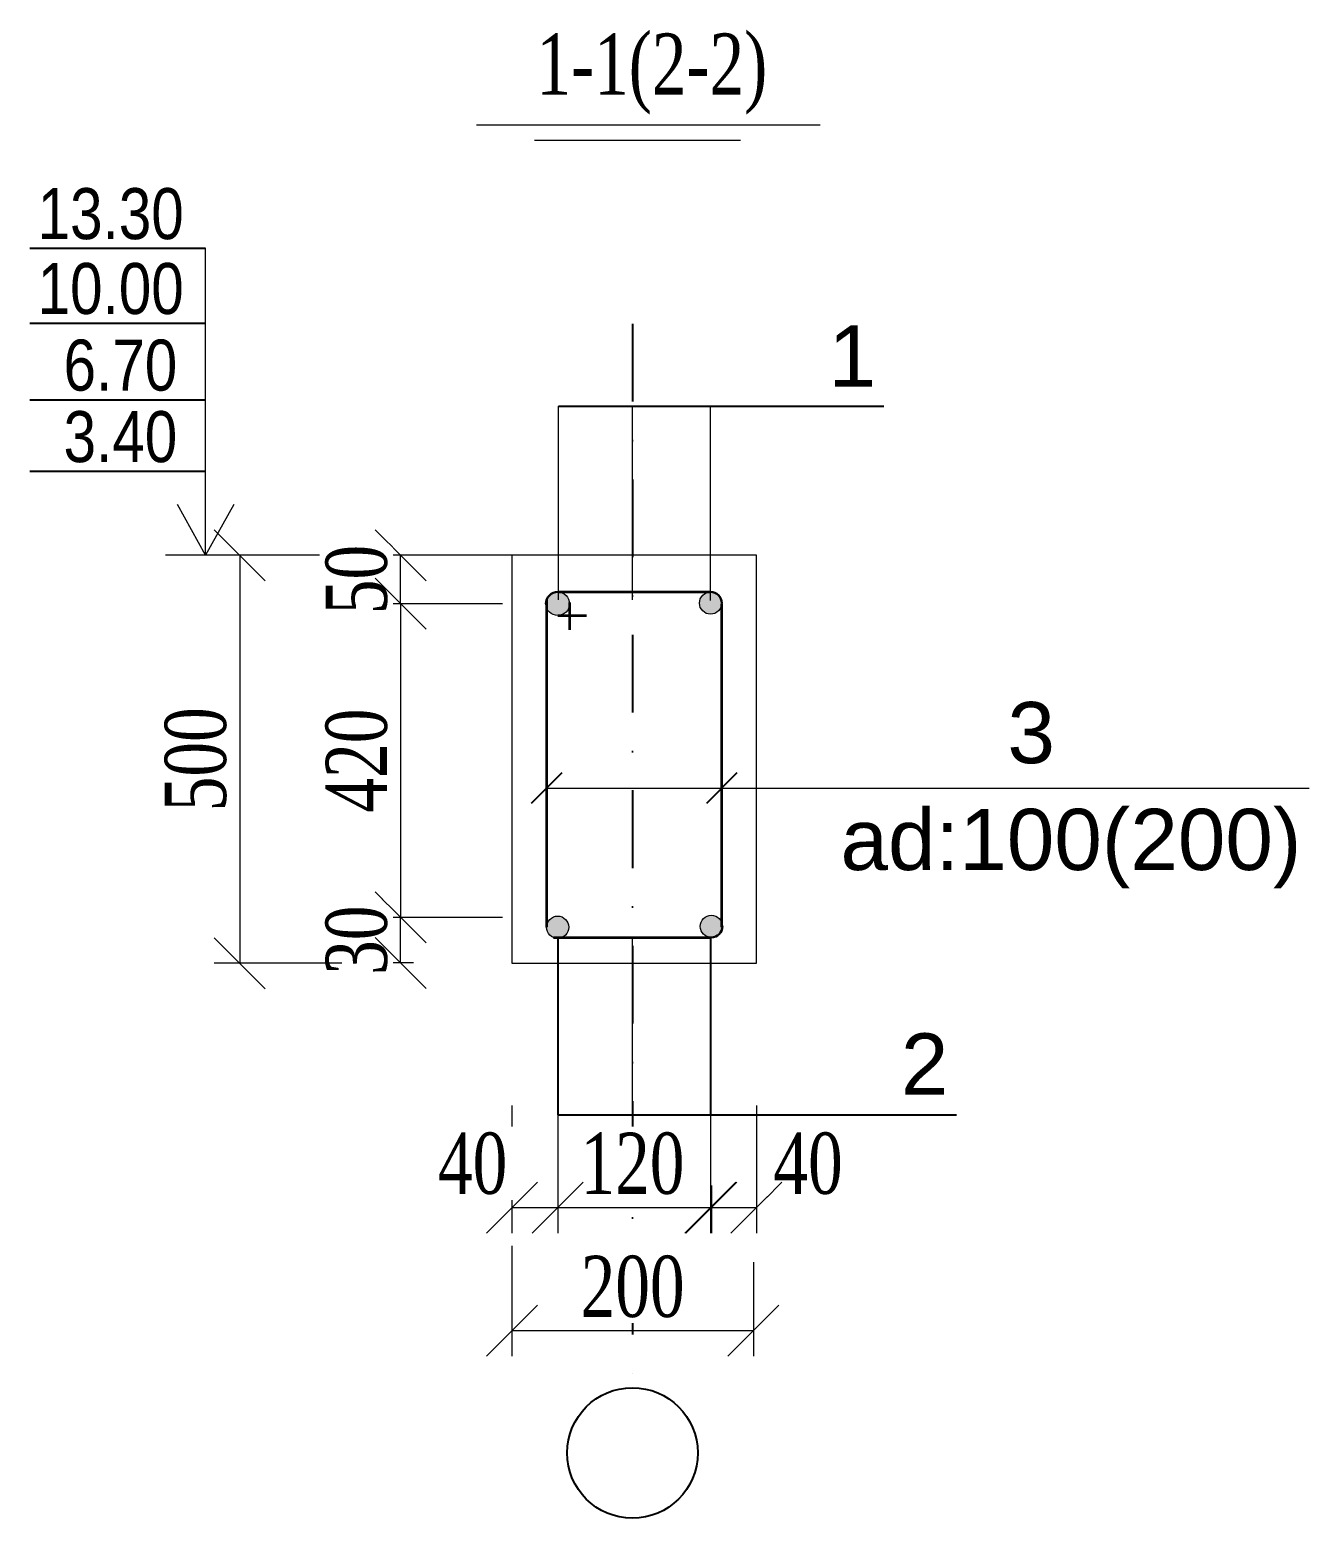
# Model space of a CAD drawing. Header units: millimetres. Extents: x -149347 to 251215, y -2929184 to -2541447.
# Drawn here: x 71692 to 77966, y -2911829 to -2904532 of the extents above; entities that cross this region are included whole.
import ezdxf

# ---------------------------------------------------------------- set-up
doc = ezdxf.new("R2010")
doc.units = ezdxf.units.MM
doc.linetypes.add('DASHDOTX2', pattern=[50.8, 25.4, -12.7, 0, -12.7])
doc.layers.add('APS_MADEIRA', color=35, linetype='Continuous', lineweight=15)
doc.styles.add('400', font='times.ttf', dxfattribs={"width": 0.75, "height": 300})
doc.styles.add('Arial', font='arial.ttf')
doc.styles.add('style1', font='A3TI(LA).TTF', dxfattribs={"height": 400})
doc.styles.add('style6', font='ARIALN.TTF', dxfattribs={"height": 300})
doc.styles.add('Times New  Roman', font='times.ttf')
doc.dimstyles.new('DIM_100', dxfattribs={"dimscale": 100, "dimtxt": 250, "dimasz": 2.5, "dimexe": 1.25, "dimexo": 0.625, "dimtad": 1, "dimdec": 0, "dimtxsty": 'style1', "dimblk": 'OBLIQUE', "dimcen": 2.5, "dimdle": 1.25, "dimclrd": 251, "dimclre": 251, "dimaunit": 1, "dimadec": 3, "dimazin": 0, "dimtfac": 1, "dimtdec": 0, "dimtmove": 1, "dimatfit": 3, "dimfxl": 1.25, "dimlwd": 5, "dimlwe": 5, "dimarcsym": 0})
doc.dimstyles.new('tebriz', dxfattribs={"dimtxt": 280, "dimasz": 150, "dimexe": 150, "dimexo": 0.625, "dimgap": 65, "dimtad": 1, "dimdec": 0, "dimdsep": 32, "dimtxsty": 'Times New  Roman', "dimblk": 'OBLIQUE', "dimcen": 0, "dimdle": 150, "dimclrd": 7, "dimclre": 256, "dimclrt": 256, "dimadec": 0, "dimazin": 0, "dimtfac": 1, "dimtdec": 0, "dimtmove": 0, "dimatfit": 3, "dimldrblk": 'OBLIQUE', "dimfxl": 1, "dimtolj": 1, "dimlwd": 15, "dimlwe": 9, "dimarcsym": 0})

# ---------------------------------------------------------------- blocks, each defined once
blk = doc.blocks.new('_Oblique')
at = {"color": 0, "linetype": 'ByBlock', "lineweight": -2}
blk.add_line((-0.5, -0.5), (0.5, 0.5), dxfattribs=at)
blk = doc.blocks.new('*D575')
at = {"color": 251, "lineweight": 5, "ltscale": 50, "transparency": 16777216}
for p, q in [((73573.2, -2907346), (73385.7, -2907346)), ((74010.7, -2908883.5), (73385.7, -2908883.5))]:
    blk.add_line(p, q, dxfattribs=at)
at = {"color": 251, "linetype": 'ByBlock', "lineweight": 5, "ltscale": 50, "transparency": 16777216}
blk.add_line((73510.7, -2907344.7), (73510.7, -2908884.7), dxfattribs=at)
at = {"layer": 'Defpoints', "color": 0, "lineweight": 15, "ltscale": 50, "transparency": 16777216}
for p in [(73635.7, -2907346), (73510.7, -2908883.5), (74721.1, -2908883.5)]:
    blk.add_point(p, dxfattribs=at)
at = {"color": 251, "lineweight": 5, "ltscale": 50, "transparency": 16777216, "xscale": 250, "yscale": 250, "zscale": 250}
for p, rotation in [((73510.7, -2907346), 90), ((73510.7, -2908883.5), 270)]:
    blk.add_blockref('_Oblique', p, dxfattribs=dict(at, rotation=rotation))
at = {"color": 0, "lineweight": 15, "ltscale": 50, "transparency": 16777216, "insert": (73295.6, -2908114.7), "char_height": 300, "attachment_point": 5, "rotation": 90, "style": '400', "bg_fill": 3, "box_fill_scale": 1.1, "bg_fill_color": 9, "bg_fill_true_color": 13158600, "bg_fill_transparency": 0}
blk.add_mtext('4{\\fTimes New Roman|b0|i0|c238|p18;2}0', dxfattribs=at)
blk = doc.blocks.new('*D576')
at = {"color": 251, "lineweight": 5, "ltscale": 50, "transparency": 16777216}
for p, q in [((73994.1, -2907108.1), (73385.7, -2907108.1)), ((74010.7, -2907346), (73385.7, -2907346))]:
    blk.add_line(p, q, dxfattribs=at)
at = {"color": 251, "linetype": 'ByBlock', "lineweight": 5, "ltscale": 50, "transparency": 16777216}
blk.add_line((73510.7, -2907347.2), (73510.7, -2907106.9), dxfattribs=at)
at = {"layer": 'Defpoints', "color": 0, "lineweight": 15, "ltscale": 50, "transparency": 16777216}
for p in [(73510.7, -2907108.1), (74056.6, -2907108.1), (74285.6, -2907346)]:
    blk.add_point(p, dxfattribs=at)
at = {"color": 0, "lineweight": 15, "ltscale": 50, "transparency": 16777216, "insert": (73295.6, -2907227), "char_height": 300, "attachment_point": 5, "rotation": 90, "style": '400', "bg_fill": 3, "box_fill_scale": 1.1, "bg_fill_color": 9, "bg_fill_true_color": 13158600, "bg_fill_transparency": 0}
blk.add_mtext('{\\fTimes New Roman|b0|i0|c238|p18;5}0', dxfattribs=at)
at = {"color": 251, "lineweight": 5, "ltscale": 50, "transparency": 16777216, "xscale": 250, "yscale": 250, "zscale": 250}
for p, rotation in [((73510.7, -2907108.1), 90), ((73510.7, -2907346), 270)]:
    blk.add_blockref('_Oblique', p, dxfattribs=dict(at, rotation=rotation))
blk = doc.blocks.new('*D577')
at = {"color": 251, "lineweight": 5, "ltscale": 50, "transparency": 16777216}
for p, q in [((74010.7, -2908883.5), (73385.7, -2908883.5)), ((73573.2, -2909106.9), (73385.7, -2909106.9))]:
    blk.add_line(p, q, dxfattribs=at)
at = {"color": 251, "linetype": 'ByBlock', "lineweight": 5, "ltscale": 50, "transparency": 16777216}
blk.add_line((73510.7, -2909108.1), (73510.7, -2908882.2), dxfattribs=at)
at = {"layer": 'Defpoints', "color": 0, "lineweight": 15, "ltscale": 50, "transparency": 16777216}
for p in [(73510.7, -2908883.5), (74506.6, -2908883.5), (73635.7, -2909106.9)]:
    blk.add_point(p, dxfattribs=at)
at = {"color": 0, "lineweight": 15, "ltscale": 50, "transparency": 16777216, "insert": (73295.6, -2908995.2), "char_height": 300, "attachment_point": 5, "rotation": 90, "style": '400', "bg_fill": 3, "box_fill_scale": 1.1, "bg_fill_color": 9, "bg_fill_true_color": 13158600, "bg_fill_transparency": 0}
blk.add_mtext('{\\fTimes New Roman|b0|i0|c238|p18;3}0', dxfattribs=at)
at = {"color": 251, "lineweight": 5, "ltscale": 50, "transparency": 16777216, "xscale": 250, "yscale": 250, "zscale": 250}
for p, rotation in [((73510.7, -2908883.5), 90), ((73510.7, -2909106.9), 270)]:
    blk.add_blockref('_Oblique', p, dxfattribs=dict(at, rotation=rotation))
blk = doc.blocks.new('*D578')
at = {"color": 251, "lineweight": 5, "ltscale": 50, "transparency": 16777216}
for p, q in [((72721.8, -2907108.1), (72596.8, -2907108.1)), ((73221.8, -2909108.1), (72596.8, -2909108.1))]:
    blk.add_line(p, q, dxfattribs=at)
at = {"color": 251, "linetype": 'ByBlock', "lineweight": 5, "ltscale": 50, "transparency": 16777216}
blk.add_line((72721.8, -2907106.9), (72721.8, -2909109.4), dxfattribs=at)
at = {"layer": 'Defpoints', "color": 0, "lineweight": 15, "ltscale": 50, "transparency": 16777216}
for p in [(72775.6, -2907108.1), (72721.8, -2909108.1), (73384.8, -2909108.1)]:
    blk.add_point(p, dxfattribs=at)
at = {"color": 251, "lineweight": 5, "ltscale": 50, "transparency": 16777216, "xscale": 250, "yscale": 250, "zscale": 250}
for p, rotation in [((72721.8, -2907108.1), 90), ((72721.8, -2909108.1), 270)]:
    blk.add_blockref('_Oblique', p, dxfattribs=dict(at, rotation=rotation))
at = {"color": 0, "lineweight": 15, "ltscale": 50, "transparency": 16777216, "insert": (72506.7, -2908108.1), "char_height": 300, "attachment_point": 5, "rotation": 90, "style": '400', "bg_fill": 3, "box_fill_scale": 1.1, "bg_fill_color": 9, "bg_fill_true_color": 13158600, "bg_fill_transparency": 0}
blk.add_mtext('500', dxfattribs=at)
blk = doc.blocks.new('*D579')
at = {"color": 251, "lineweight": 5, "ltscale": 50, "transparency": 16777216}
for p, q in [((74056.6, -2909806), (74056.6, -2910431)), ((74281.1, -2909806), (74281.1, -2910431))]:
    blk.add_line(p, q, dxfattribs=at)
at = {"color": 251, "linetype": 'ByBlock', "lineweight": 5, "ltscale": 50, "transparency": 16777216}
blk.add_line((74055.4, -2910306), (74282.4, -2910306), dxfattribs=at)
at = {"layer": 'Defpoints', "color": 0, "lineweight": 15, "ltscale": 50, "transparency": 16777216}
for p in [(74281.1, -2908757.1), (74056.6, -2908933.7), (74281.1, -2910306)]:
    blk.add_point(p, dxfattribs=at)
at = {"color": 251, "lineweight": 5, "ltscale": 50, "transparency": 16777216, "xscale": 250, "yscale": 250, "zscale": 250}
blk.add_blockref('_Oblique', (74281.1, -2910306), dxfattribs=at)
at = {"color": 0, "lineweight": 15, "ltscale": 50, "transparency": 16777216, "insert": (73864, -2910090.9), "char_height": 300, "attachment_point": 5, "style": '400', "bg_fill": 3, "box_fill_scale": 1.1, "bg_fill_color": 9, "bg_fill_true_color": 13158600, "bg_fill_transparency": 0}
blk.add_mtext('{\\fTimes New Roman|b0|i0|c238|p18;4}0', dxfattribs=at)
at = {"color": 251, "lineweight": 5, "ltscale": 50, "transparency": 16777216, "xscale": 250, "yscale": 250, "zscale": 250, "rotation": 180}
blk.add_blockref('_Oblique', (74056.6, -2910306), dxfattribs=at)
blk = doc.blocks.new('*D580')
at = {"color": 251, "lineweight": 5, "ltscale": 50, "transparency": 16777216}
for p, q in [((75029.5, -2909806), (75029.5, -2910431)), ((74281.1, -2910218.4), (74281.1, -2910431))]:
    blk.add_line(p, q, dxfattribs=at)
at = {"color": 251, "linetype": 'ByBlock', "lineweight": 5, "ltscale": 50, "transparency": 16777216}
blk.add_line((74279.9, -2910306), (75030.8, -2910306), dxfattribs=at)
at = {"layer": 'Defpoints', "color": 0, "lineweight": 15, "ltscale": 50, "transparency": 16777216}
for p in [(75029.5, -2908986), (74281.1, -2910155.9), (75029.5, -2910306)]:
    blk.add_point(p, dxfattribs=at)
at = {"color": 0, "lineweight": 15, "ltscale": 50, "transparency": 16777216, "insert": (74647.6, -2910090.9), "char_height": 300, "attachment_point": 5, "style": '400', "bg_fill": 3, "box_fill_scale": 1.1, "bg_fill_color": 9, "bg_fill_true_color": 13158600, "bg_fill_transparency": 0}
blk.add_mtext('{\\fTimes New Roman|b0|i0|c238|p18;12}0', dxfattribs=at)
at = {"color": 251, "lineweight": 5, "ltscale": 50, "transparency": 16777216, "xscale": 250, "yscale": 250, "zscale": 250, "rotation": 180}
blk.add_blockref('_Oblique', (74281.1, -2910306), dxfattribs=at)
at = {"color": 251, "lineweight": 5, "ltscale": 50, "transparency": 16777216, "xscale": 250, "yscale": 250, "zscale": 250}
blk.add_blockref('_Oblique', (75029.5, -2910306), dxfattribs=at)
blk = doc.blocks.new('*D581')
at = {"color": 251, "lineweight": 5, "ltscale": 50, "transparency": 16777216}
for p, q in [((75255, -2909806), (75255, -2910431)), ((75034.7, -2910197.3), (75034.7, -2910431))]:
    blk.add_line(p, q, dxfattribs=at)
at = {"color": 251, "linetype": 'ByBlock', "lineweight": 5, "ltscale": 50, "transparency": 16777216}
blk.add_line((75033.4, -2910306), (75256.3, -2910306), dxfattribs=at)
at = {"layer": 'Defpoints', "color": 0, "lineweight": 15, "ltscale": 50, "transparency": 16777216}
for p in [(75255, -2908933.7), (75034.7, -2910134.8), (75255, -2910306)]:
    blk.add_point(p, dxfattribs=at)
at = {"color": 251, "lineweight": 5, "ltscale": 50, "transparency": 16777216, "xscale": 250, "yscale": 250, "zscale": 250, "rotation": 180}
blk.add_blockref('_Oblique', (75034.7, -2910306), dxfattribs=at)
at = {"color": 0, "lineweight": 15, "ltscale": 50, "transparency": 16777216, "insert": (75508.7, -2910090.9), "char_height": 300, "attachment_point": 5, "style": '400', "bg_fill": 3, "box_fill_scale": 1.1, "bg_fill_color": 9, "bg_fill_true_color": 13158600, "bg_fill_transparency": 0}
blk.add_mtext('{\\fTimes New Roman|b0|i0|c238|p18;4}0', dxfattribs=at)
at = {"color": 251, "lineweight": 5, "ltscale": 50, "transparency": 16777216, "xscale": 250, "yscale": 250, "zscale": 250}
blk.add_blockref('_Oblique', (75255, -2910306), dxfattribs=at)
blk = doc.blocks.new('*D582')
at = {"color": 251, "lineweight": 5, "ltscale": 50, "transparency": 16777216}
for p, q in [((74056.6, -2910493.5), (74056.6, -2911034.5)), ((75240.3, -2910574.1), (75240.3, -2911034.5))]:
    blk.add_line(p, q, dxfattribs=at)
at = {"color": 251, "linetype": 'ByBlock', "lineweight": 5, "ltscale": 50, "transparency": 16777216}
blk.add_line((75241.5, -2910909.5), (74055.4, -2910909.5), dxfattribs=at)
at = {"layer": 'Defpoints', "color": 0, "lineweight": 15, "ltscale": 50, "transparency": 16777216}
for p in [(74056.6, -2910431), (75240.3, -2910511.6), (74056.6, -2910909.5)]:
    blk.add_point(p, dxfattribs=at)
at = {"color": 251, "lineweight": 5, "ltscale": 50, "transparency": 16777216, "xscale": 250, "yscale": 250, "zscale": 250, "rotation": 180}
blk.add_blockref('_Oblique', (74056.6, -2910909.5), dxfattribs=at)
at = {"color": 251, "lineweight": 5, "ltscale": 50, "transparency": 16777216, "xscale": 250, "yscale": 250, "zscale": 250}
blk.add_blockref('_Oblique', (75240.3, -2910909.5), dxfattribs=at)
at = {"color": 0, "lineweight": 15, "ltscale": 50, "transparency": 16777216, "insert": (74648.5, -2910694.4), "char_height": 300, "attachment_point": 5, "style": '400', "bg_fill": 3, "box_fill_scale": 1.1, "bg_fill_color": 9, "bg_fill_true_color": 13158600, "bg_fill_transparency": 0}
blk.add_mtext('{\\fTimes New Roman|b0|i0|c238|p18;20}0', dxfattribs=at)

msp = doc.modelspace()

# ---------------------------------------------------------------- hatches: boundary and pattern name
at = {"lineweight": 15, "ltscale": 15}
h = msp.add_hatch(color=7, dxfattribs=at)
h.dxf.hatch_style = 1
edge = h.paths.add_edge_path()
edge.add_arc((74281.12017, -2907345.96269), 57.78531, 0, 360)
h = msp.add_hatch(color=7, dxfattribs=at)
h.dxf.hatch_style = 1
edge = h.paths.add_edge_path()
edge.add_arc((75030.53461, -2907342.64849), 54.4711, 0, 360)
h = msp.add_hatch(color=7, dxfattribs=at)
h.dxf.hatch_style = 1
edge = h.paths.add_edge_path()
edge.add_arc((74281.12017, -2908931.54571), 54.4711, 0, 360)
h = msp.add_hatch(color=7, dxfattribs=at)
h.dxf.hatch_style = 1
edge = h.paths.add_edge_path()
edge.add_arc((75034.67549, -2908927.46831), 54.4711, 0, 360)

# ---------------------------------------------------------------- linework, layer by layer
at = {"lineweight": 9}
for p, q in [((73882.25011, -2904998.60935), (75568.74933, -2904998.60935)), ((74166.7123, -2905073.64674), (75177.70242, -2905073.64674))]:
    msp.add_line(p, q, dxfattribs=at)
at = {"color": 7}
for p, q in [((71692.33983, -2905603.00057), (72554.18275, -2905603.00057)), ((71692.33983, -2905970.02593), (72554.18275, -2905970.02593)), ((71692.33983, -2906345.54935), (72554.18275, -2906345.54935)), ((71692.33983, -2906696.20225), (72554.18275, -2906696.20225))]:
    msp.add_line(p, q, dxfattribs=at)
at = {"color": 252, "linetype": 'DASHDOTX2', "ltscale": 15, "true_color": 0xa97986}
msp.add_line((74647.55906, -2905974.04273), (74647.55906, -2911188.82321), dxfattribs=at)
at = {"color": 0, "ltscale": 15}
msp.add_line((74285.56749, -2906377.09643), (75879.37698, -2906377.09643), dxfattribs=at)
at = {"color": 7, "lineweight": 15, "ltscale": 15}
for p, q in [((74056.64906, -2907108.13709), (74056.64906, -2909108.13709)), ((75255.00572, -2907108.13709), (74056.64906, -2907108.13709)), ((75255.00572, -2909108.13709), (75255.00572, -2907108.13709)), ((74056.64906, -2909108.13709), (75255.00572, -2909108.13709))]:
    msp.add_line(p, q, dxfattribs=at)
at = {"color": 7, "lineweight": 35, "ltscale": 15}
for p, q in [((74226.64906, -2907326.67434), (74226.64906, -2908419.90829)), ((74338.6333, -2907340.36084), (74338.6333, -2907474.24313)), ((75085.00572, -2908419.90829), (75085.00572, -2907345.96269)), ((74281.12005, -2907403.74799), (74422.84096, -2907403.74799)), ((74226.64906, -2908419.90829), (74226.64906, -2908931.54571)), ((75085.00572, -2908931.54571), (75085.00572, -2908419.90829)), ((74260.44228, -2908981.93942), (74622.30844, -2908981.93942)), ((74622.30844, -2908981.93942), (75034.67549, -2908981.93942))]:
    msp.add_line(p, q, dxfattribs=at)
at = {"color": 7, "lineweight": 15, "ltscale": 15}
for centre, radius in [((74281.12017, -2907345.96269), 57.78531), ((75030.53461, -2907342.64849), 54.4711), ((74281.12017, -2908931.54571), 54.4711), ((75034.67549, -2908927.46831), 54.4711)]:
    msp.add_circle(centre, radius, dxfattribs=at)
msp.add_circle((74647.55906, -2911508.82321), 320)
at = {"layer": 'APS_MADEIRA', "color": 7, "lineweight": 9, "ltscale": 25}
for p, q in [((74285.56749, -2907326.51934), (74285.56749, -2906377.09643)), ((75030.53461, -2907329.66213), (75030.53461, -2906377.09643))]:
    msp.add_line(p, q, dxfattribs=at)
at = {"layer": 'APS_MADEIRA', "color": 7, "lineweight": 15, "ltscale": 25}
for p, q in [((74056.64906, -2907108.13709), (72357.58688, -2907108.13709)), ((75030.53461, -2907288.17738), (75030.53461, -2907288.17737))]:
    msp.add_line(p, q, dxfattribs=at)
at = {"layer": 'APS_MADEIRA', "color": 7, "lineweight": 30, "ltscale": 25}
for centre, radius, start, end in [((74281.12017, -2907345.96269), 57.78531, 90, 180), ((75030.53461, -2907342.64849), 54.4711, 0, 90), ((75034.67549, -2908927.46831), 54.4711, 270, 0)]:
    msp.add_arc(centre, radius, start, end, dxfattribs=at)

# ---------------------------------------------------------------- texts
at = {"insert": (72732.01055, -2904549.96438), "char_height": 300, "width": 7294.1167988, "attachment_point": 1, "style": '400'}
msp.add_mtext('                 1-1(2-2){\\fTimes New Roman|b0|i0|c238|p18; }', dxfattribs=at)
at = {"lineweight": 9, "char_height": 250, "width": 23109.777632, "attachment_point": 1, "style": 'style6'}
for s, insert in [('{\\fArial Narrow|b0|i0|c238|p34;13.30}', (71730.7898, -2905308.39288)), ('{\\fArial Narrow|b0|i0|c238|p34;10.00}', (71730.7898, -2905675.41823)), ('{\\fArial Narrow|b0|i0|c238|p34;6.70}', (71858.12613, -2906050.94165)), ('3.{\\fArial Narrow|b0|i0|c238|p34;40}', (71858.12613, -2906401.59455))]:
    msp.add_mtext(s, dxfattribs=dict(at, insert=insert))
at = {"layer": 'APS_MADEIRA', "color": 7, "lineweight": 9, "ltscale": 25, "style": 'Arial'}
msp.add_text('ad:100(200)', height=300, dxfattribs=at).set_placement((75667.56177, -2908651.21563))
at = {"layer": 'APS_MADEIRA', "color": 7, "lineweight": 9, "ltscale": 25, "char_height": 300, "attachment_point": 1, "style": 'Arial'}
for s, insert in [('1', (75609.3426, -2905981.17636)), ('3', (76486.27011, -2907827.56728)), ('2', (75963.72381, -2909451.9737))]:
    msp.add_mtext_dynamic_manual_height_columns(s, width=488.0335854, gutter_width=12.5, heights=[0], dxfattribs=dict(at, insert=insert))

# ---------------------------------------------------------------- leaders
at = {"color": 2, "lineweight": 15, "ltscale": 15}
msp.add_leader([(75085.00572, -2908249.64169), (77966.0549, -2908249.64169)], dimstyle='tebriz', dxfattribs=at)

# ---------------------------------------------------------------- next in the draw order: dimensions: what is measured, and where the dimension line sits
at = {"color": 7, "lineweight": 15, "ltscale": 50}
dim = msp.add_linear_dim(base=(73510.6788, -2908883.47847), p1=(73635.6788, -2907345.96269), p2=(74721.07546, -2908883.47847), angle=90, text='4{\\fTimes New Roman|b0|i0|c238|p18;2}0', dimstyle='DIM_100', override={"dimscale": 1, "dimtxt": 300, "dimasz": 250, "dimexe": 125, "dimexo": 62.5, "dimgap": 62.5, "dimtxsty": '400', "dimcen": 250, "dimfxl": 500, "dimfxlon": 1, "dimtfill": 1, "dimtfillclr": 256, "dimarcsym": 1}, dxfattribs=at)
dim.commit()
dim.dimension.update_dxf_attribs({"geometry": '*D575', "text_midpoint": (73295.58327, -2908114.72058)})

# ---------------------------------------------------------------- next in the draw order: linework, layer by layer
at = {"color": 7, "lineweight": 35, "ltscale": 15}
msp.add_line((74622.30844, -2907288.17738), (75030.53461, -2907288.17738), dxfattribs=at)
at = {"layer": 'APS_MADEIRA', "color": 7, "lineweight": 9, "ltscale": 25}
msp.add_line((74647.55906, -2907326.51934), (74647.55906, -2906377.09643), dxfattribs=at)

# ---------------------------------------------------------------- next in the draw order: dimensions: what is measured, and where the dimension line sits
at = {"color": 7, "lineweight": 15, "ltscale": 50}
for base, p1, p2, text, picture, middle in [((73510.6788, -2907108.13709), (74285.56749, -2907345.96269), (74056.64906, -2907108.13709), '{\\fTimes New Roman|b0|i0|c238|p18;5}0', '*D576', (73510.6788, -2907227.04989)), ((73510.6788, -2908883.47847), (73635.6788, -2909106.88709), (74506.60436, -2908883.47847), '{\\fTimes New Roman|b0|i0|c238|p18;3}0', '*D577', (73510.6788, -2908995.18278))]:
    dim = msp.add_linear_dim(base=base, p1=p1, p2=p2, angle=90, text=text, dimstyle='DIM_100', override={"dimscale": 1, "dimtxt": 300, "dimasz": 250, "dimexe": 125, "dimexo": 62.5, "dimgap": 62.5, "dimtxsty": '400', "dimcen": 250, "dimfxl": 500, "dimfxlon": 1, "dimtfill": 1, "dimtfillclr": 256, "dimarcsym": 1}, dxfattribs=at)
    dim.commit()
    dim.dimension.update_dxf_attribs({"geometry": picture, "text_midpoint": middle, "dimtype": 160})

# ---------------------------------------------------------------- next in the draw order: leaders
at = {"color": 2, "lineweight": 15, "ltscale": 15}
msp.add_leader([(74226.64906, -2908249.64169), (77053.79, -2908249.64169)], dimstyle='tebriz', dxfattribs=at)

# ---------------------------------------------------------------- next in the draw order: linework, layer by layer
at = {"color": 7, "lineweight": 35, "ltscale": 15}
msp.add_line((74281.12017, -2907288.17738), (74622.30844, -2907288.17738), dxfattribs=at)

# ---------------------------------------------------------------- next in the draw order: dimensions: what is measured, and where the dimension line sits
at = {"color": 7, "lineweight": 15, "ltscale": 50}
dim = msp.add_linear_dim(base=(72721.78854, -2909108.13709), p1=(72775.59737, -2907108.13709), p2=(73384.81335, -2909108.13709), angle=90, text='500', dimstyle='DIM_100', override={"dimscale": 1, "dimtxt": 300, "dimasz": 250, "dimexe": 125, "dimexo": 62.5, "dimgap": 62.5, "dimtxsty": '400', "dimcen": 250, "dimfxl": 500, "dimfxlon": 1, "dimtfill": 1, "dimtfillclr": 256, "dimarcsym": 1}, dxfattribs=at)
dim.commit()
dim.dimension.update_dxf_attribs({"geometry": '*D578', "text_midpoint": (72506.69301, -2908108.13709)})
dim = msp.add_linear_dim(base=(74281.12017, -2910306.03555), p1=(74056.64906, -2908933.73114), p2=(74281.12017, -2908757.13976), text='{\\fTimes New Roman|b0|i0|c238|p18;4}0', dimstyle='DIM_100', override={"dimscale": 1, "dimtxt": 300, "dimasz": 250, "dimexe": 125, "dimexo": 62.5, "dimgap": 62.5, "dimtxsty": '400', "dimcen": 250, "dimfxl": 500, "dimfxlon": 1, "dimtfill": 1, "dimtfillclr": 256, "dimarcsym": 1}, dxfattribs=at)
dim.commit()
dim.dimension.update_dxf_attribs({"geometry": '*D579', "text_midpoint": (73863.98426, -2910306.03555), "dimtype": 160})

# ---------------------------------------------------------------- next in the draw order: linework, layer by layer
at = {"color": 7, "lineweight": 15}
for points in [[(72554.18275, -2907108.13709), (72554.18275, -2905603.00057)], [(72692.35566, -2906859.8997), (72554.18275, -2907108.13709), (72416.00984, -2906859.8997)]]:
    msp.add_lwpolyline(points, dxfattribs=at)

# ---------------------------------------------------------------- next in the draw order: dimensions: what is measured, and where the dimension line sits
at = {"color": 7, "lineweight": 15, "ltscale": 50}
dim = msp.add_linear_dim(base=(75029.52383, -2910306.03555), p1=(74281.12017, -2910155.86325), p2=(75029.52383, -2908986.01681), text='{\\fTimes New Roman|b0|i0|c238|p18;12}0', dimstyle='DIM_100', override={"dimscale": 1, "dimtxt": 300, "dimasz": 250, "dimexe": 125, "dimexo": 62.5, "dimgap": 62.5, "dimtxsty": '400', "dimcen": 250, "dimfxl": 500, "dimfxlon": 1, "dimtfill": 1, "dimtfillclr": 256, "dimarcsym": 1}, dxfattribs=at)
dim.commit()
dim.dimension.update_dxf_attribs({"geometry": '*D580', "text_midpoint": (74647.55906, -2910306.03555), "dimtype": 160})

# ---------------------------------------------------------------- next in the draw order: linework, layer by layer
at = {"color": 0, "ltscale": 15}
msp.add_line((74281.12017, -2908986.01681), (74281.12017, -2909850.47273), dxfattribs=at)
at = {"layer": 'APS_MADEIRA', "color": 7, "lineweight": 9, "ltscale": 25}
msp.add_line((74647.5588, -2909850.47273), (74647.5588, -2908981.93942), dxfattribs=at)

# ---------------------------------------------------------------- next in the draw order: dimensions: what is measured, and where the dimension line sits
at = {"color": 7, "lineweight": 15, "ltscale": 50}
dim = msp.add_linear_dim(base=(75255.00572, -2910306.03555), p1=(75034.67549, -2910134.82958), p2=(75255.00572, -2908933.73114), text='{\\fTimes New Roman|b0|i0|c238|p18;4}0', dimstyle='DIM_100', override={"dimscale": 1, "dimtxt": 300, "dimasz": 250, "dimexe": 125, "dimexo": 62.5, "dimgap": 62.5, "dimtxsty": '400', "dimcen": 250, "dimfxl": 500, "dimfxlon": 1, "dimtfill": 1, "dimtfillclr": 256, "dimarcsym": 1}, dxfattribs=at)
dim.commit()
dim.dimension.update_dxf_attribs({"geometry": '*D581', "text_midpoint": (75508.69916, -2910306.03555), "dimtype": 160})

# ---------------------------------------------------------------- next in the draw order: linework, layer by layer
at = {"color": 0, "ltscale": 15}
for p, q in [((74260.44228, -2908981.93942), (75034.67549, -2908981.93942)), ((75029.52383, -2908986.01681), (75029.52383, -2909850.47273)), ((74281.12017, -2909850.47273), (76237.01535, -2909850.47273))]:
    msp.add_line(p, q, dxfattribs=at)

# ---------------------------------------------------------------- next in the draw order: dimensions: what is measured, and where the dimension line sits
at = {"color": 7, "lineweight": 15, "ltscale": 50}
dim = msp.add_linear_dim(base=(74056.64906, -2910909.53223), p1=(75240.25343, -2910511.60117), p2=(74056.64906, -2910431.03555), angle=180, text='{\\fTimes New Roman|b0|i0|c238|p18;20}0', dimstyle='DIM_100', override={"dimscale": 1, "dimtxt": 300, "dimasz": 250, "dimexe": 125, "dimexo": 62.5, "dimgap": 62.5, "dimtxsty": '400', "dimcen": 250, "dimfxl": 500, "dimfxlon": 1, "dimtfill": 1, "dimtfillclr": 256, "dimarcsym": 1}, dxfattribs=at)
dim.commit()
dim.dimension.update_dxf_attribs({"geometry": '*D582', "text_midpoint": (74648.45124, -2910909.53223), "dimtype": 160})

doc.saveas('drawing.dxf')
